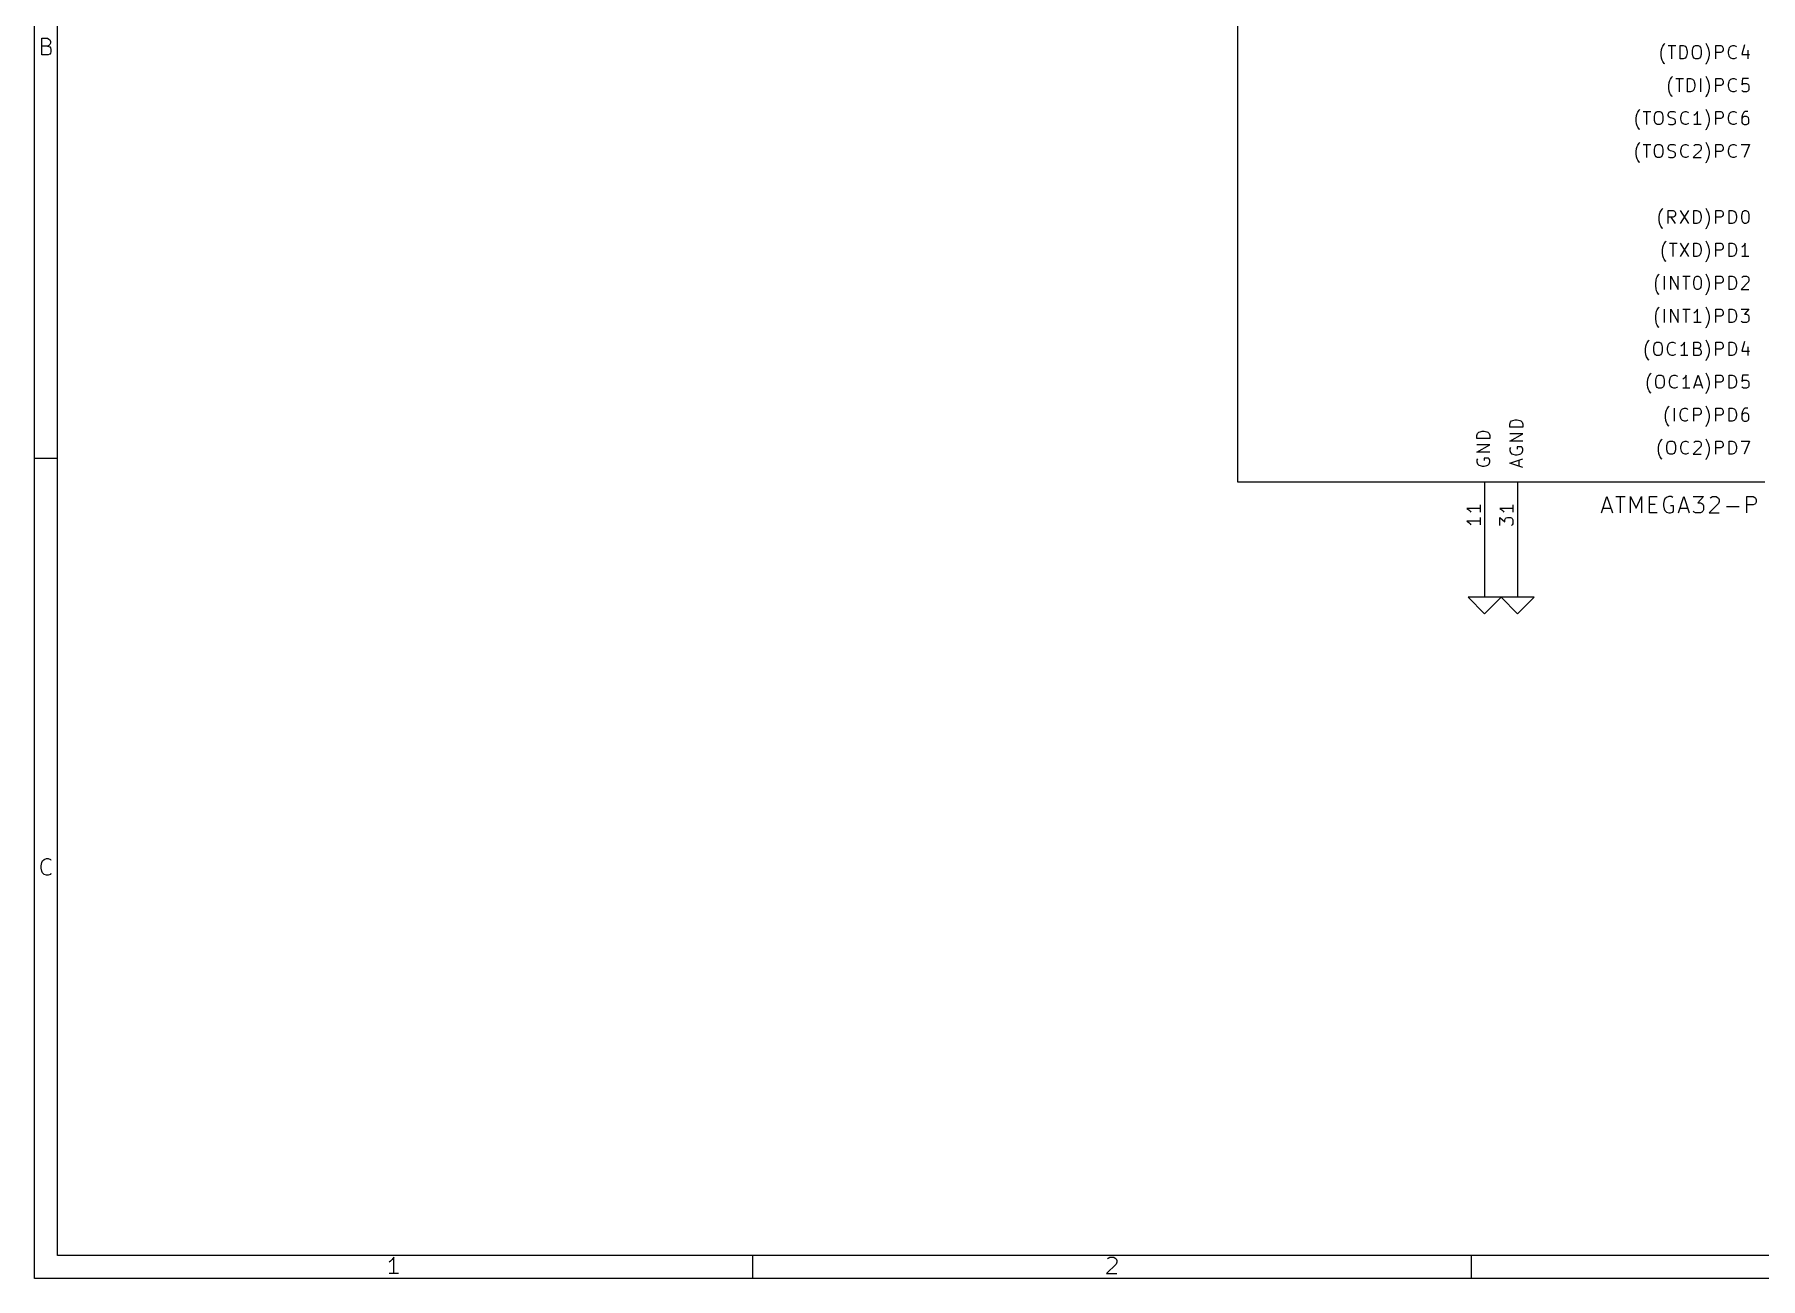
# Model space of a CAD drawing. Extents: x 4000 to 113000, y 4000 to 78670.
# Drawn here: x 4000 to 56370, y 4000 to 41745 of the extents above; entities that cross this region are included whole.
import ezdxf

# ---------------------------------------------------------------- set-up
doc = ezdxf.new("R2010")
doc.units = 0
for name, color, linetype in [('BLACK', 1, 'CONTINUOUS'), ('CYAN', 4, 'CONTINUOUS'), ('GREEN', 3, 'CONTINUOUS'), ('LIGHTYELLOW', 24, 'CONTINUOUS'), ('RED', 5, 'CONTINUOUS')]:
    doc.layers.add(name, color=color, linetype=linetype)

msp = doc.modelspace()

# ---------------------------------------------------------------- linework, layer by layer
at = {"layer": 'BLACK'}
for p, q in [((4000, 4000), (4000, 78670)), ((4700, 4700), (4700, 77970)), ((4220, 41130), (4220, 41630)), ((4220, 41630), (4390, 41630)), ((4390, 41390), (4220, 41390)), ((4390, 41630), (4430, 41600)), ((4430, 41410), (4390, 41390)), ((4390, 41390), (4460, 41370)), ((4430, 41600), (4460, 41580)), ((4460, 41440), (4430, 41410)), ((4460, 41580), (4480, 41530)), ((4480, 41480), (4460, 41440)), ((4480, 41530), (4480, 41480)), ((4410, 41130), (4220, 41130)), ((4460, 41150), (4410, 41130)), ((4460, 41370), (4480, 41340)), ((4480, 41180), (4460, 41150)), ((4480, 41340), (4500, 41290)), ((4500, 41220), (4480, 41180)), ((4500, 41290), (4500, 41220)), ((4000, 28890), (4700, 28890)), ((51550, 27230), (51710, 27730)), ((51600, 27370), (51830, 27370)), ((51710, 27730), (51880, 27230)), ((51980, 27730), (52260, 27730)), ((52120, 27230), (52120, 27730)), ((52430, 27230), (52430, 27730)), ((52430, 27730), (52600, 27370)), ((52600, 27370), (52760, 27730)), ((52760, 27730), (52760, 27230)), ((53000, 27230), (53000, 27730)), ((53000, 27730), (53240, 27730)), ((53000, 27490), (53170, 27490)), ((53450, 27610), (53430, 27510)), ((53430, 27510), (53430, 27440)), ((53430, 27440), (53450, 27350)), ((53470, 27660), (53450, 27610)), ((53450, 27350), (53470, 27300)), ((53520, 27700), (53470, 27660)), ((53470, 27300), (53520, 27250)), ((53590, 27730), (53520, 27700)), ((53520, 27250), (53590, 27230)), ((53660, 27730), (53590, 27730)), ((53730, 27440), (53640, 27440)), ((53640, 27230), (53710, 27250)), ((53710, 27700), (53660, 27730)), ((53710, 27250), (53730, 27280)), ((53730, 27280), (53730, 27440)), ((53880, 27230), (54040, 27730)), ((53930, 27370), (54160, 27370)), ((54040, 27730), (54210, 27230)), ((54330, 27730), (54640, 27730)), ((54360, 27250), (54330, 27280)), ((54400, 27230), (54360, 27250)), ((54640, 27730), (54470, 27540)), ((54470, 27540), (54550, 27540)), ((54550, 27540), (54590, 27510)), ((54590, 27250), (54550, 27230)), ((54590, 27510), (54620, 27490)), ((54620, 27280), (54590, 27250)), ((54620, 27490), (54640, 27440)), ((54640, 27320), (54620, 27280)), ((54640, 27440), (54640, 27320)), ((55100, 27510), (54810, 27230)), ((54840, 27680), (54860, 27700)), ((54860, 27700), (54910, 27730)), ((54910, 27730), (55030, 27730)), ((55030, 27730), (55070, 27700)), ((55070, 27700), (55100, 27680)), ((55100, 27680), (55120, 27630)), ((55120, 27580), (55100, 27510)), ((55120, 27630), (55120, 27580)), ((55340, 27420), (55720, 27420)), ((55960, 27230), (55960, 27730)), ((55960, 27730), (56150, 27730)), ((56150, 27470), (55960, 27470)), ((56150, 27730), (56200, 27700)), ((56200, 27490), (56150, 27470)), ((56200, 27700), (56220, 27680)), ((56220, 27510), (56200, 27490)), ((56220, 27680), (56240, 27630)), ((56240, 27560), (56220, 27510)), ((56240, 27630), (56240, 27560)), ((53240, 27230), (53000, 27230)), ((53590, 27230), (53640, 27230)), ((54550, 27230), (54400, 27230)), ((54810, 27230), (55120, 27230)), ((4200, 16520), (4220, 16620)), ((4200, 16450), (4200, 16520)), ((4220, 16360), (4200, 16450)), ((4220, 16620), (4240, 16670)), ((4240, 16310), (4220, 16360)), ((4240, 16670), (4290, 16710)), ((4290, 16260), (4240, 16310)), ((4290, 16710), (4360, 16740)), ((4360, 16240), (4290, 16260)), ((4360, 16740), (4410, 16740)), ((4410, 16240), (4360, 16240)), ((4410, 16740), (4480, 16710)), ((4480, 16260), (4410, 16240)), ((4480, 16710), (4500, 16690)), ((4500, 16290), (4480, 16260)), ((112300, 4700), (4700, 4700)), ((14800, 4530), (14760, 4500)), ((14850, 4580), (14800, 4530)), ((14900, 4650), (14850, 4580)), ((14900, 4150), (14900, 4650)), ((25800, 4000), (25800, 4700)), ((36820, 4430), (36530, 4150)), ((36560, 4600), (36580, 4620)), ((36580, 4620), (36630, 4650)), ((36630, 4650), (36750, 4650)), ((36750, 4650), (36790, 4620)), ((36790, 4620), (36820, 4600)), ((36820, 4600), (36840, 4550)), ((36840, 4500), (36820, 4430)), ((36840, 4550), (36840, 4500)), ((47600, 4000), (47600, 4700)), ((113000, 4000), (4000, 4000)), ((15040, 4150), (14760, 4150)), ((36530, 4150), (36840, 4150))]:
    msp.add_line(p, q, dxfattribs=at)
at = {"layer": 'CYAN'}
for p, q in [((53390, 41350), (53410, 41390)), ((53410, 41390), (53450, 41450)), ((53450, 41450), (53470, 41470)), ((53570, 41410), (53800, 41410)), ((53680, 41010), (53680, 41410)), ((53930, 41010), (53930, 41410)), ((53930, 41410), (54020, 41410)), ((54020, 41410), (54080, 41390)), ((54080, 41390), (54120, 41350)), ((54330, 41350), (54360, 41390)), ((54360, 41390), (54400, 41410)), ((54400, 41410), (54480, 41410)), ((54480, 41410), (54520, 41390)), ((54520, 41390), (54550, 41350)), ((54730, 41450), (54710, 41470)), ((54760, 41390), (54730, 41450)), ((54780, 41350), (54760, 41390)), ((55020, 41010), (55020, 41410)), ((55020, 41410), (55170, 41410)), ((55170, 41410), (55210, 41390)), ((55210, 41390), (55220, 41370)), ((55430, 41350), (55470, 41390)), ((55470, 41390), (55530, 41410)), ((55530, 41410), (55570, 41410)), ((55570, 41410), (55620, 41390)), ((55620, 41390), (55640, 41370)), ((55890, 41430), (55800, 41140)), ((53360, 41200), (53370, 41290)), ((53360, 41120), (53360, 41200)), ((53370, 41030), (53360, 41120)), ((53370, 41290), (53390, 41350)), ((53390, 40970), (53370, 41030)), ((53410, 40930), (53390, 40970)), ((53450, 40870), (53410, 40930)), ((53470, 40860), (53450, 40870)), ((54020, 41010), (53930, 41010)), ((54080, 41030), (54020, 41010)), ((54120, 41070), (54080, 41030)), ((54120, 41350), (54130, 41310)), ((54130, 41100), (54120, 41070)), ((54130, 41310), (54150, 41240)), ((54150, 41180), (54130, 41100)), ((54150, 41240), (54150, 41180)), ((54310, 41270), (54330, 41350)), ((54310, 41140), (54310, 41270)), ((54330, 41070), (54310, 41140)), ((54360, 41030), (54330, 41070)), ((54400, 41010), (54360, 41030)), ((54480, 41010), (54400, 41010)), ((54520, 41030), (54480, 41010)), ((54550, 41070), (54520, 41030)), ((54550, 41350), (54570, 41270)), ((54570, 41140), (54550, 41070)), ((54570, 41270), (54570, 41140)), ((54710, 40860), (54730, 40870)), ((54730, 40870), (54760, 40930)), ((54760, 40930), (54780, 40970)), ((54800, 41290), (54780, 41350)), ((54780, 40970), (54800, 41030)), ((54820, 41200), (54800, 41290)), ((54800, 41030), (54820, 41120)), ((54820, 41120), (54820, 41200)), ((55170, 41200), (55020, 41200)), ((55210, 41220), (55170, 41200)), ((55220, 41240), (55210, 41220)), ((55220, 41370), (55240, 41330)), ((55240, 41270), (55220, 41240)), ((55240, 41330), (55240, 41270)), ((55400, 41240), (55420, 41310)), ((55400, 41180), (55400, 41240)), ((55420, 41100), (55400, 41180)), ((55420, 41310), (55430, 41350)), ((55430, 41070), (55420, 41100)), ((55470, 41030), (55430, 41070)), ((55530, 41010), (55470, 41030)), ((55570, 41010), (55530, 41010)), ((55620, 41030), (55570, 41010)), ((55640, 41050), (55620, 41030)), ((55800, 41140), (56040, 41140)), ((55990, 41270), (55990, 41010)), ((53600, 40290), (53620, 40350)), ((53620, 40350), (53640, 40390)), ((53640, 40390), (53680, 40450)), ((53680, 40450), (53700, 40470)), ((53800, 40410), (54030, 40410)), ((53910, 40010), (53910, 40410)), ((54160, 40010), (54160, 40410)), ((54160, 40410), (54250, 40410)), ((54250, 40410), (54310, 40390)), ((54310, 40390), (54350, 40350)), ((54350, 40350), (54360, 40310)), ((54560, 40010), (54560, 40410)), ((54730, 40450), (54710, 40470)), ((54760, 40390), (54730, 40450)), ((54780, 40350), (54760, 40390)), ((54800, 40290), (54780, 40350)), ((55020, 40010), (55020, 40410)), ((55020, 40410), (55170, 40410)), ((55170, 40410), (55210, 40390)), ((55210, 40390), (55220, 40370)), ((55220, 40370), (55240, 40330)), ((55240, 40330), (55240, 40270)), ((55420, 40310), (55430, 40350)), ((55430, 40350), (55470, 40390)), ((55470, 40390), (55530, 40410)), ((55530, 40410), (55570, 40410)), ((55570, 40410), (55620, 40390)), ((55620, 40390), (55640, 40370)), ((55820, 40410), (55800, 40220)), ((56010, 40410), (55820, 40410)), ((53590, 40200), (53600, 40290)), ((53590, 40120), (53590, 40200)), ((53600, 40030), (53590, 40120)), ((53620, 39970), (53600, 40030)), ((53640, 39930), (53620, 39970)), ((53680, 39870), (53640, 39930)), ((53700, 39860), (53680, 39870)), ((54250, 40010), (54160, 40010)), ((54310, 40030), (54250, 40010)), ((54350, 40070), (54310, 40030)), ((54360, 40100), (54350, 40070)), ((54360, 40310), (54380, 40240)), ((54380, 40180), (54360, 40100)), ((54380, 40240), (54380, 40180)), ((54710, 39860), (54730, 39870)), ((54730, 39870), (54760, 39930)), ((54760, 39930), (54780, 39970)), ((54780, 39970), (54800, 40030)), ((54820, 40200), (54800, 40290)), ((54800, 40030), (54820, 40120)), ((54820, 40120), (54820, 40200)), ((55170, 40200), (55020, 40200)), ((55210, 40220), (55170, 40200)), ((55220, 40240), (55210, 40220)), ((55240, 40270), (55220, 40240)), ((55400, 40240), (55420, 40310)), ((55400, 40180), (55400, 40240)), ((55420, 40100), (55400, 40180)), ((55430, 40070), (55420, 40100)), ((55470, 40030), (55430, 40070)), ((55530, 40010), (55470, 40030)), ((55570, 40010), (55530, 40010)), ((55620, 40030), (55570, 40010)), ((55640, 40050), (55620, 40030)), ((55800, 40220), (55820, 40240)), ((55820, 40030), (55800, 40050)), ((55820, 40240), (55850, 40260)), ((55850, 40010), (55820, 40030)), ((55850, 40260), (55950, 40260)), ((55950, 40010), (55850, 40010)), ((55950, 40260), (55990, 40240)), ((55990, 40030), (55950, 40010)), ((55990, 40240), (56010, 40220)), ((56010, 40050), (55990, 40030)), ((56010, 40220), (56020, 40180)), ((56020, 40080), (56010, 40050)), ((56020, 40180), (56020, 40080)), ((52600, 39200), (52610, 39290)), ((52610, 39290), (52630, 39350)), ((52630, 39350), (52650, 39390)), ((52650, 39390), (52690, 39450)), ((52690, 39450), (52710, 39470)), ((52810, 39410), (53040, 39410)), ((52920, 39010), (52920, 39410)), ((53150, 39270), (53170, 39350)), ((53170, 39350), (53200, 39390)), ((53200, 39390), (53240, 39410)), ((53240, 39410), (53320, 39410)), ((53320, 39410), (53360, 39390)), ((53360, 39390), (53390, 39350)), ((53390, 39350), (53410, 39270)), ((53570, 39330), (53590, 39370)), ((53570, 39290), (53570, 39330)), ((53590, 39260), (53570, 39290)), ((53590, 39370), (53600, 39390)), ((53600, 39390), (53640, 39410)), ((53640, 39410), (53740, 39410)), ((53740, 39410), (53790, 39390)), ((53950, 39240), (53970, 39310)), ((53970, 39310), (53980, 39350)), ((53980, 39350), (54020, 39390)), ((54020, 39390), (54080, 39410)), ((54080, 39410), (54120, 39410)), ((54120, 39410), (54170, 39390)), ((54170, 39390), (54190, 39370)), ((54380, 39310), (54350, 39290)), ((54420, 39350), (54380, 39310)), ((54460, 39410), (54420, 39350)), ((54460, 39010), (54460, 39410)), ((54730, 39450), (54710, 39470)), ((54760, 39390), (54730, 39450)), ((54780, 39350), (54760, 39390)), ((54800, 39290), (54780, 39350)), ((54820, 39200), (54800, 39290)), ((55020, 39010), (55020, 39410)), ((55020, 39410), (55170, 39410)), ((55170, 39410), (55210, 39390)), ((55210, 39390), (55220, 39370)), ((55220, 39370), (55240, 39330)), ((55240, 39330), (55240, 39270)), ((55400, 39240), (55420, 39310)), ((55420, 39310), (55430, 39350)), ((55430, 39350), (55470, 39390)), ((55470, 39390), (55530, 39410)), ((55530, 39410), (55570, 39410)), ((55570, 39410), (55620, 39390)), ((55620, 39390), (55640, 39370)), ((55820, 39310), (55800, 39240)), ((55850, 39370), (55820, 39310)), ((55870, 39390), (55850, 39370)), ((55910, 39410), (55870, 39390)), ((55990, 39410), (55910, 39410)), ((52600, 39120), (52600, 39200)), ((52610, 39030), (52600, 39120)), ((52630, 38970), (52610, 39030)), ((52650, 38930), (52630, 38970)), ((52690, 38870), (52650, 38930)), ((52710, 38860), (52690, 38870)), ((53150, 39140), (53150, 39270)), ((53170, 39070), (53150, 39140)), ((53200, 39030), (53170, 39070)), ((53240, 39010), (53200, 39030)), ((53320, 39010), (53240, 39010)), ((53360, 39030), (53320, 39010)), ((53390, 39070), (53360, 39030)), ((53410, 39140), (53390, 39070)), ((53410, 39270), (53410, 39140)), ((53570, 39030), (53620, 39010)), ((53600, 39240), (53590, 39260)), ((53640, 39220), (53600, 39240)), ((53620, 39010), (53720, 39010)), ((53720, 39200), (53640, 39220)), ((53760, 39180), (53720, 39200)), ((53720, 39010), (53760, 39030)), ((53780, 39160), (53760, 39180)), ((53760, 39030), (53780, 39050)), ((53790, 39120), (53780, 39160)), ((53780, 39050), (53790, 39080)), ((53790, 39080), (53790, 39120)), ((53950, 39180), (53950, 39240)), ((53970, 39100), (53950, 39180)), ((53980, 39070), (53970, 39100)), ((54020, 39030), (53980, 39070)), ((54080, 39010), (54020, 39030)), ((54120, 39010), (54080, 39010)), ((54170, 39030), (54120, 39010)), ((54190, 39050), (54170, 39030)), ((54570, 39010), (54350, 39010)), ((54710, 38860), (54730, 38870)), ((54730, 38870), (54760, 38930)), ((54760, 38930), (54780, 38970)), ((54780, 38970), (54800, 39030)), ((54800, 39030), (54820, 39120)), ((54820, 39120), (54820, 39200)), ((55170, 39200), (55020, 39200)), ((55210, 39220), (55170, 39200)), ((55220, 39240), (55210, 39220)), ((55240, 39270), (55220, 39240)), ((55400, 39180), (55400, 39240)), ((55420, 39100), (55400, 39180)), ((55430, 39070), (55420, 39100)), ((55470, 39030), (55430, 39070)), ((55530, 39010), (55470, 39030)), ((55570, 39010), (55530, 39010)), ((55620, 39030), (55570, 39010)), ((55640, 39050), (55620, 39030)), ((55800, 39240), (55800, 39080)), ((55820, 39220), (55800, 39180)), ((55800, 39080), (55820, 39050)), ((55830, 39240), (55820, 39220)), ((55820, 39050), (55830, 39030)), ((55870, 39260), (55830, 39240)), ((55830, 39030), (55870, 39010)), ((55950, 39260), (55870, 39260)), ((55870, 39010), (55950, 39010)), ((55990, 39240), (55950, 39260)), ((55950, 39010), (55990, 39030)), ((56010, 39220), (55990, 39240)), ((55990, 39030), (56010, 39050)), ((56020, 39180), (56010, 39220)), ((56010, 39050), (56020, 39080)), ((56020, 39080), (56020, 39180)), ((52600, 38200), (52610, 38290)), ((52610, 38290), (52630, 38350)), ((52630, 38350), (52650, 38390)), ((52650, 38390), (52690, 38450)), ((52690, 38450), (52710, 38470)), ((52810, 38410), (53040, 38410)), ((52920, 38010), (52920, 38410)), ((53150, 38270), (53170, 38350)), ((53150, 38140), (53150, 38270)), ((53170, 38350), (53200, 38390)), ((53200, 38390), (53240, 38410)), ((53240, 38410), (53320, 38410)), ((53320, 38410), (53360, 38390)), ((53360, 38390), (53390, 38350)), ((53390, 38350), (53410, 38270)), ((53410, 38270), (53410, 38140)), ((53570, 38330), (53590, 38370)), ((53570, 38290), (53570, 38330)), ((53590, 38260), (53570, 38290)), ((53590, 38370), (53600, 38390)), ((53600, 38240), (53590, 38260)), ((53600, 38390), (53640, 38410)), ((53640, 38220), (53600, 38240)), ((53640, 38410), (53740, 38410)), ((53740, 38410), (53790, 38390)), ((53950, 38240), (53970, 38310)), ((53950, 38180), (53950, 38240)), ((53970, 38310), (53980, 38350)), ((53980, 38350), (54020, 38390)), ((54020, 38390), (54080, 38410)), ((54080, 38410), (54120, 38410)), ((54120, 38410), (54170, 38390)), ((54170, 38390), (54190, 38370)), ((54560, 38240), (54330, 38010)), ((54350, 38370), (54370, 38390)), ((54370, 38390), (54400, 38410)), ((54400, 38410), (54500, 38410)), ((54500, 38410), (54540, 38390)), ((54540, 38390), (54560, 38370)), ((54560, 38370), (54570, 38330)), ((54570, 38290), (54560, 38240)), ((54570, 38330), (54570, 38290)), ((54730, 38450), (54710, 38470)), ((54760, 38390), (54730, 38450)), ((54780, 38350), (54760, 38390)), ((54800, 38290), (54780, 38350)), ((54820, 38200), (54800, 38290)), ((55020, 38010), (55020, 38410)), ((55020, 38410), (55170, 38410)), ((55170, 38410), (55210, 38390)), ((55210, 38390), (55220, 38370)), ((55220, 38240), (55210, 38220)), ((55220, 38370), (55240, 38330)), ((55240, 38270), (55220, 38240)), ((55240, 38330), (55240, 38270)), ((55400, 38240), (55420, 38310)), ((55400, 38180), (55400, 38240)), ((55420, 38310), (55430, 38350)), ((55430, 38350), (55470, 38390)), ((55470, 38390), (55530, 38410)), ((55530, 38410), (55570, 38410)), ((55570, 38410), (55620, 38390)), ((55620, 38390), (55640, 38370)), ((55780, 38410), (56040, 38410)), ((56040, 38410), (55870, 38010)), ((52600, 38120), (52600, 38200)), ((52610, 38030), (52600, 38120)), ((52630, 37970), (52610, 38030)), ((52650, 37930), (52630, 37970)), ((52690, 37870), (52650, 37930)), ((52710, 37860), (52690, 37870)), ((53170, 38070), (53150, 38140)), ((53200, 38030), (53170, 38070)), ((53240, 38010), (53200, 38030)), ((53320, 38010), (53240, 38010)), ((53360, 38030), (53320, 38010)), ((53390, 38070), (53360, 38030)), ((53410, 38140), (53390, 38070)), ((53570, 38030), (53620, 38010)), ((53620, 38010), (53720, 38010)), ((53720, 38200), (53640, 38220)), ((53760, 38180), (53720, 38200)), ((53720, 38010), (53760, 38030)), ((53780, 38160), (53760, 38180)), ((53760, 38030), (53780, 38050)), ((53790, 38120), (53780, 38160)), ((53780, 38050), (53790, 38080)), ((53790, 38080), (53790, 38120)), ((53970, 38100), (53950, 38180)), ((53980, 38070), (53970, 38100)), ((54020, 38030), (53980, 38070)), ((54080, 38010), (54020, 38030)), ((54120, 38010), (54080, 38010)), ((54170, 38030), (54120, 38010)), ((54190, 38050), (54170, 38030)), ((54330, 38010), (54570, 38010)), ((54710, 37860), (54730, 37870)), ((54730, 37870), (54760, 37930)), ((54760, 37930), (54780, 37970)), ((54780, 37970), (54800, 38030)), ((54800, 38030), (54820, 38120)), ((54820, 38120), (54820, 38200)), ((55170, 38200), (55020, 38200)), ((55210, 38220), (55170, 38200)), ((55420, 38100), (55400, 38180)), ((55430, 38070), (55420, 38100)), ((55470, 38030), (55430, 38070)), ((55530, 38010), (55470, 38030)), ((55570, 38010), (55530, 38010)), ((55620, 38030), (55570, 38010)), ((55640, 38050), (55620, 38030)), ((53300, 36200), (53310, 36290)), ((53300, 36120), (53300, 36200)), ((53310, 36290), (53330, 36350)), ((53330, 36350), (53350, 36390)), ((53350, 36390), (53390, 36450)), ((53390, 36450), (53410, 36470)), ((53570, 36010), (53570, 36410)), ((53570, 36410), (53720, 36410)), ((53720, 36200), (53570, 36200)), ((53790, 36010), (53660, 36200)), ((53720, 36410), (53760, 36390)), ((53760, 36220), (53720, 36200)), ((53760, 36390), (53770, 36370)), ((53770, 36240), (53760, 36220)), ((53770, 36370), (53790, 36330)), ((53790, 36270), (53770, 36240)), ((53790, 36330), (53790, 36270)), ((53930, 36410), (54190, 36010)), ((54190, 36410), (53930, 36010)), ((54350, 36010), (54350, 36410)), ((54350, 36410), (54440, 36410)), ((54440, 36410), (54500, 36390)), ((54500, 36390), (54540, 36350)), ((54540, 36350), (54550, 36310)), ((54550, 36310), (54570, 36240)), ((54570, 36180), (54550, 36100)), ((54570, 36240), (54570, 36180)), ((54730, 36450), (54710, 36470)), ((54760, 36390), (54730, 36450)), ((54780, 36350), (54760, 36390)), ((54800, 36290), (54780, 36350)), ((54820, 36200), (54800, 36290)), ((54820, 36120), (54820, 36200)), ((55020, 36010), (55020, 36410)), ((55020, 36410), (55170, 36410)), ((55170, 36200), (55020, 36200)), ((55170, 36410), (55210, 36390)), ((55210, 36220), (55170, 36200)), ((55210, 36390), (55220, 36370)), ((55220, 36240), (55210, 36220)), ((55220, 36370), (55240, 36330)), ((55240, 36270), (55220, 36240)), ((55240, 36330), (55240, 36270)), ((55420, 36010), (55420, 36410)), ((55420, 36410), (55510, 36410)), ((55510, 36410), (55570, 36390)), ((55570, 36390), (55610, 36350)), ((55610, 36350), (55620, 36310)), ((55620, 36310), (55640, 36240)), ((55640, 36180), (55620, 36100)), ((55640, 36240), (55640, 36180)), ((55800, 36260), (55820, 36330)), ((55800, 36160), (55800, 36260)), ((55820, 36080), (55800, 36160)), ((55820, 36330), (55830, 36370)), ((55830, 36370), (55850, 36390)), ((55850, 36390), (55890, 36410)), ((55890, 36410), (55930, 36410)), ((55930, 36410), (55970, 36390)), ((55970, 36390), (55990, 36370)), ((55990, 36370), (56010, 36330)), ((56010, 36330), (56020, 36260)), ((56020, 36160), (56010, 36080)), ((56020, 36260), (56020, 36160)), ((53310, 36030), (53300, 36120)), ((53330, 35970), (53310, 36030)), ((53350, 35930), (53330, 35970)), ((53390, 35870), (53350, 35930)), ((53410, 35860), (53390, 35870)), ((54440, 36010), (54350, 36010)), ((54500, 36030), (54440, 36010)), ((54540, 36070), (54500, 36030)), ((54550, 36100), (54540, 36070)), ((54710, 35860), (54730, 35870)), ((54730, 35870), (54760, 35930)), ((54760, 35930), (54780, 35970)), ((54780, 35970), (54800, 36030)), ((54800, 36030), (54820, 36120)), ((55510, 36010), (55420, 36010)), ((55570, 36030), (55510, 36010)), ((55610, 36070), (55570, 36030)), ((55620, 36100), (55610, 36070)), ((55830, 36050), (55820, 36080)), ((55850, 36030), (55830, 36050)), ((55890, 36010), (55850, 36030)), ((55930, 36010), (55890, 36010)), ((55970, 36030), (55930, 36010)), ((55990, 36050), (55970, 36030)), ((56010, 36080), (55990, 36050)), ((53400, 35200), (53410, 35290)), ((53400, 35120), (53400, 35200)), ((53410, 35030), (53400, 35120)), ((53410, 35290), (53430, 35350)), ((53430, 35350), (53450, 35390)), ((53450, 35390), (53490, 35450)), ((53490, 35450), (53510, 35470)), ((53610, 35410), (53840, 35410)), ((53720, 35010), (53720, 35410)), ((53930, 35410), (54190, 35010)), ((54190, 35410), (53930, 35010)), ((54350, 35010), (54350, 35410)), ((54350, 35410), (54440, 35410)), ((54440, 35410), (54500, 35390)), ((54500, 35390), (54540, 35350)), ((54540, 35350), (54550, 35310)), ((54550, 35100), (54540, 35070)), ((54550, 35310), (54570, 35240)), ((54570, 35180), (54550, 35100)), ((54570, 35240), (54570, 35180)), ((54730, 35450), (54710, 35470)), ((54760, 35390), (54730, 35450)), ((54780, 35350), (54760, 35390)), ((54800, 35290), (54780, 35350)), ((54820, 35200), (54800, 35290)), ((54800, 35030), (54820, 35120)), ((54820, 35120), (54820, 35200)), ((55020, 35010), (55020, 35410)), ((55020, 35410), (55170, 35410)), ((55170, 35200), (55020, 35200)), ((55170, 35410), (55210, 35390)), ((55210, 35220), (55170, 35200)), ((55210, 35390), (55220, 35370)), ((55220, 35240), (55210, 35220)), ((55220, 35370), (55240, 35330)), ((55240, 35270), (55220, 35240)), ((55240, 35330), (55240, 35270)), ((55420, 35010), (55420, 35410)), ((55420, 35410), (55510, 35410)), ((55510, 35410), (55570, 35390)), ((55570, 35390), (55610, 35350)), ((55610, 35350), (55620, 35310)), ((55620, 35100), (55610, 35070)), ((55620, 35310), (55640, 35240)), ((55640, 35180), (55620, 35100)), ((55640, 35240), (55640, 35180)), ((55830, 35310), (55800, 35290)), ((55870, 35350), (55830, 35310)), ((55910, 35410), (55870, 35350)), ((55910, 35010), (55910, 35410)), ((53430, 34970), (53410, 35030)), ((53450, 34930), (53430, 34970)), ((53490, 34870), (53450, 34930)), ((53510, 34860), (53490, 34870)), ((54440, 35010), (54350, 35010)), ((54500, 35030), (54440, 35010)), ((54540, 35070), (54500, 35030)), ((54710, 34860), (54730, 34870)), ((54730, 34870), (54760, 34930)), ((54760, 34930), (54780, 34970)), ((54780, 34970), (54800, 35030)), ((55510, 35010), (55420, 35010)), ((55570, 35030), (55510, 35010)), ((55610, 35070), (55570, 35030)), ((56020, 35010), (55800, 35010)), ((53190, 34200), (53200, 34290)), ((53190, 34120), (53190, 34200)), ((53200, 34030), (53190, 34120)), ((53200, 34290), (53220, 34350)), ((53220, 34350), (53240, 34390)), ((53240, 34390), (53280, 34450)), ((53280, 34450), (53300, 34470)), ((53460, 34010), (53460, 34410)), ((53650, 34010), (53650, 34410)), ((53650, 34410), (53870, 34010)), ((53870, 34010), (53870, 34410)), ((54010, 34410), (54240, 34410)), ((54120, 34010), (54120, 34410)), ((54350, 34260), (54370, 34330)), ((54350, 34160), (54350, 34260)), ((54370, 34080), (54350, 34160)), ((54370, 34330), (54380, 34370)), ((54380, 34050), (54370, 34080)), ((54380, 34370), (54400, 34390)), ((54400, 34030), (54380, 34050)), ((54400, 34390), (54440, 34410)), ((54440, 34410), (54480, 34410)), ((54480, 34410), (54520, 34390)), ((54520, 34390), (54540, 34370)), ((54540, 34050), (54520, 34030)), ((54540, 34370), (54560, 34330)), ((54560, 34080), (54540, 34050)), ((54560, 34330), (54570, 34260)), ((54570, 34160), (54560, 34080)), ((54570, 34260), (54570, 34160)), ((54730, 34450), (54710, 34470)), ((54760, 34390), (54730, 34450)), ((54780, 34350), (54760, 34390)), ((54800, 34290), (54780, 34350)), ((54820, 34200), (54800, 34290)), ((54800, 34030), (54820, 34120)), ((54820, 34120), (54820, 34200)), ((55020, 34010), (55020, 34410)), ((55020, 34410), (55170, 34410)), ((55170, 34200), (55020, 34200)), ((55170, 34410), (55210, 34390)), ((55210, 34220), (55170, 34200)), ((55210, 34390), (55220, 34370)), ((55220, 34240), (55210, 34220)), ((55220, 34370), (55240, 34330)), ((55240, 34270), (55220, 34240)), ((55240, 34330), (55240, 34270)), ((55420, 34010), (55420, 34410)), ((55420, 34410), (55510, 34410)), ((55510, 34410), (55570, 34390)), ((55570, 34390), (55610, 34350)), ((55610, 34070), (55570, 34030)), ((55610, 34350), (55620, 34310)), ((55620, 34100), (55610, 34070)), ((55620, 34310), (55640, 34240)), ((55640, 34180), (55620, 34100)), ((55640, 34240), (55640, 34180)), ((56010, 34240), (55780, 34010)), ((55800, 34370), (55820, 34390)), ((55820, 34390), (55850, 34410)), ((55850, 34410), (55950, 34410)), ((55950, 34410), (55990, 34390)), ((55990, 34390), (56010, 34370)), ((56010, 34370), (56020, 34330)), ((56020, 34290), (56010, 34240)), ((56020, 34330), (56020, 34290)), ((53220, 33970), (53200, 34030)), ((53240, 33930), (53220, 33970)), ((53280, 33870), (53240, 33930)), ((53300, 33860), (53280, 33870)), ((54440, 34010), (54400, 34030)), ((54480, 34010), (54440, 34010)), ((54520, 34030), (54480, 34010)), ((54710, 33860), (54730, 33870)), ((54730, 33870), (54760, 33930)), ((54760, 33930), (54780, 33970)), ((54780, 33970), (54800, 34030)), ((55510, 34010), (55420, 34010)), ((55570, 34030), (55510, 34010)), ((55780, 34010), (56020, 34010)), ((53190, 33200), (53200, 33290)), ((53190, 33120), (53190, 33200)), ((53200, 33030), (53190, 33120)), ((53200, 33290), (53220, 33350)), ((53220, 32970), (53200, 33030)), ((53220, 33350), (53240, 33390)), ((53240, 33390), (53280, 33450)), ((53280, 33450), (53300, 33470)), ((53460, 33010), (53460, 33410)), ((53650, 33010), (53650, 33410)), ((53650, 33410), (53870, 33010)), ((53870, 33010), (53870, 33410)), ((54010, 33410), (54240, 33410)), ((54120, 33010), (54120, 33410)), ((54380, 33310), (54350, 33290)), ((54570, 33010), (54350, 33010)), ((54420, 33350), (54380, 33310)), ((54460, 33410), (54420, 33350)), ((54460, 33010), (54460, 33410)), ((54730, 33450), (54710, 33470)), ((54760, 33390), (54730, 33450)), ((54780, 33350), (54760, 33390)), ((54800, 33290), (54780, 33350)), ((54780, 32970), (54800, 33030)), ((54820, 33200), (54800, 33290)), ((54800, 33030), (54820, 33120)), ((54820, 33120), (54820, 33200)), ((55020, 33010), (55020, 33410)), ((55020, 33410), (55170, 33410)), ((55170, 33200), (55020, 33200)), ((55170, 33410), (55210, 33390)), ((55210, 33220), (55170, 33200)), ((55210, 33390), (55220, 33370)), ((55220, 33240), (55210, 33220)), ((55220, 33370), (55240, 33330)), ((55240, 33270), (55220, 33240)), ((55240, 33330), (55240, 33270)), ((55420, 33010), (55420, 33410)), ((55420, 33410), (55510, 33410)), ((55510, 33010), (55420, 33010)), ((55510, 33410), (55570, 33390)), ((55570, 33030), (55510, 33010)), ((55570, 33390), (55610, 33350)), ((55610, 33070), (55570, 33030)), ((55610, 33350), (55620, 33310)), ((55620, 33100), (55610, 33070)), ((55620, 33310), (55640, 33240)), ((55640, 33180), (55620, 33100)), ((55640, 33240), (55640, 33180)), ((55780, 33410), (56020, 33410)), ((55800, 33030), (55780, 33050)), ((55830, 33010), (55800, 33030)), ((55950, 33010), (55830, 33010)), ((56020, 33410), (55890, 33260)), ((55890, 33260), (55950, 33260)), ((55950, 33260), (55990, 33240)), ((55990, 33030), (55950, 33010)), ((55990, 33240), (56010, 33220)), ((56010, 33050), (55990, 33030)), ((56010, 33220), (56020, 33180)), ((56020, 33080), (56010, 33050)), ((56020, 33180), (56020, 33080)), ((52970, 32450), (52990, 32470)), ((53240, 32930), (53220, 32970)), ((53280, 32870), (53240, 32930)), ((53300, 32860), (53280, 32870)), ((54710, 32860), (54730, 32870)), ((54730, 32450), (54710, 32470)), ((54730, 32870), (54760, 32930)), ((54760, 32930), (54780, 32970)), ((52880, 32200), (52890, 32290)), ((52880, 32120), (52880, 32200)), ((52890, 32030), (52880, 32120)), ((52890, 32290), (52910, 32350)), ((52910, 31970), (52890, 32030)), ((52910, 32350), (52930, 32390)), ((52930, 31930), (52910, 31970)), ((52930, 32390), (52970, 32450)), ((53130, 32270), (53150, 32350)), ((53130, 32140), (53130, 32270)), ((53150, 32070), (53130, 32140)), ((53150, 32350), (53180, 32390)), ((53180, 32030), (53150, 32070)), ((53180, 32390), (53220, 32410)), ((53220, 32010), (53180, 32030)), ((53220, 32410), (53300, 32410)), ((53300, 32010), (53220, 32010)), ((53300, 32410), (53340, 32390)), ((53340, 32030), (53300, 32010)), ((53340, 32390), (53370, 32350)), ((53370, 32070), (53340, 32030)), ((53370, 32350), (53390, 32270)), ((53390, 32140), (53370, 32070)), ((53390, 32270), (53390, 32140)), ((53550, 32240), (53570, 32310)), ((53550, 32180), (53550, 32240)), ((53570, 32100), (53550, 32180)), ((53570, 32310), (53580, 32350)), ((53580, 32070), (53570, 32100)), ((53580, 32350), (53620, 32390)), ((53620, 32030), (53580, 32070)), ((53620, 32390), (53680, 32410)), ((53680, 32010), (53620, 32030)), ((53680, 32410), (53720, 32410)), ((53720, 32010), (53680, 32010)), ((53720, 32410), (53770, 32390)), ((53770, 32030), (53720, 32010)), ((53770, 32390), (53790, 32370)), ((53790, 32050), (53770, 32030)), ((53980, 32310), (53950, 32290)), ((54170, 32010), (53950, 32010)), ((54020, 32350), (53980, 32310)), ((54060, 32410), (54020, 32350)), ((54060, 32010), (54060, 32410)), ((54350, 32010), (54350, 32410)), ((54350, 32410), (54480, 32410)), ((54480, 32220), (54350, 32220)), ((54500, 32010), (54350, 32010)), ((54480, 32410), (54520, 32390)), ((54520, 32240), (54480, 32220)), ((54480, 32220), (54540, 32200)), ((54540, 32030), (54500, 32010)), ((54520, 32390), (54540, 32370)), ((54540, 32260), (54520, 32240)), ((54540, 32370), (54550, 32330)), ((54550, 32290), (54540, 32260)), ((54540, 32200), (54550, 32180)), ((54550, 32050), (54540, 32030)), ((54550, 32330), (54550, 32290)), ((54550, 32180), (54570, 32140)), ((54570, 32080), (54550, 32050)), ((54570, 32140), (54570, 32080)), ((54760, 32390), (54730, 32450)), ((54780, 32350), (54760, 32390)), ((54760, 31930), (54780, 31970)), ((54800, 32290), (54780, 32350)), ((54780, 31970), (54800, 32030)), ((54820, 32200), (54800, 32290)), ((54800, 32030), (54820, 32120)), ((54820, 32120), (54820, 32200)), ((55020, 32010), (55020, 32410)), ((55020, 32410), (55170, 32410)), ((55170, 32200), (55020, 32200)), ((55170, 32410), (55210, 32390)), ((55210, 32220), (55170, 32200)), ((55210, 32390), (55220, 32370)), ((55220, 32240), (55210, 32220)), ((55220, 32370), (55240, 32330)), ((55240, 32270), (55220, 32240)), ((55240, 32330), (55240, 32270)), ((55420, 32010), (55420, 32410)), ((55420, 32410), (55510, 32410)), ((55510, 32010), (55420, 32010)), ((55510, 32410), (55570, 32390)), ((55570, 32030), (55510, 32010)), ((55570, 32390), (55610, 32350)), ((55610, 32070), (55570, 32030)), ((55610, 32350), (55620, 32310)), ((55620, 32100), (55610, 32070)), ((55620, 32310), (55640, 32240)), ((55640, 32180), (55620, 32100)), ((55640, 32240), (55640, 32180)), ((55890, 32430), (55800, 32140)), ((55800, 32140), (56040, 32140)), ((55990, 32270), (55990, 32010)), ((52970, 31870), (52930, 31930)), ((52990, 31860), (52970, 31870)), ((52990, 31390), (53030, 31450)), ((53030, 31450), (53050, 31470)), ((54710, 31860), (54730, 31870)), ((54730, 31450), (54710, 31470)), ((54730, 31870), (54760, 31930)), ((54760, 31390), (54730, 31450)), ((52940, 31200), (52950, 31290)), ((52940, 31120), (52940, 31200)), ((52950, 31030), (52940, 31120)), ((52950, 31290), (52970, 31350)), ((52970, 30970), (52950, 31030)), ((52970, 31350), (52990, 31390)), ((52990, 30930), (52970, 30970)), ((53030, 30870), (52990, 30930)), ((53190, 31270), (53210, 31350)), ((53190, 31140), (53190, 31270)), ((53210, 31070), (53190, 31140)), ((53210, 31350), (53240, 31390)), ((53240, 31030), (53210, 31070)), ((53240, 31390), (53280, 31410)), ((53280, 31010), (53240, 31030)), ((53280, 31410), (53360, 31410)), ((53360, 31010), (53280, 31010)), ((53360, 31410), (53400, 31390)), ((53400, 31030), (53360, 31010)), ((53400, 31390), (53430, 31350)), ((53430, 31070), (53400, 31030)), ((53430, 31350), (53450, 31270)), ((53450, 31140), (53430, 31070)), ((53450, 31270), (53450, 31140)), ((53610, 31240), (53630, 31310)), ((53610, 31180), (53610, 31240)), ((53630, 31100), (53610, 31180)), ((53630, 31310), (53640, 31350)), ((53640, 31070), (53630, 31100)), ((53640, 31350), (53680, 31390)), ((53680, 31030), (53640, 31070)), ((53680, 31390), (53740, 31410)), ((53740, 31010), (53680, 31030)), ((53740, 31410), (53780, 31410)), ((53780, 31010), (53740, 31010)), ((53780, 31410), (53830, 31390)), ((53830, 31030), (53780, 31010)), ((53830, 31390), (53850, 31370)), ((53850, 31050), (53830, 31030)), ((54040, 31310), (54010, 31290)), ((54230, 31010), (54010, 31010)), ((54080, 31350), (54040, 31310)), ((54120, 31410), (54080, 31350)), ((54120, 31010), (54120, 31410)), ((54350, 31010), (54480, 31410)), ((54390, 31120), (54580, 31120)), ((54480, 31410), (54610, 31010)), ((54730, 30870), (54760, 30930)), ((54780, 31350), (54760, 31390)), ((54760, 30930), (54780, 30970)), ((54800, 31290), (54780, 31350)), ((54780, 30970), (54800, 31030)), ((54820, 31200), (54800, 31290)), ((54800, 31030), (54820, 31120)), ((54820, 31120), (54820, 31200)), ((55020, 31010), (55020, 31410)), ((55020, 31410), (55170, 31410)), ((55170, 31200), (55020, 31200)), ((55170, 31410), (55210, 31390)), ((55210, 31220), (55170, 31200)), ((55210, 31390), (55220, 31370)), ((55220, 31240), (55210, 31220)), ((55220, 31370), (55240, 31330)), ((55240, 31270), (55220, 31240)), ((55240, 31330), (55240, 31270)), ((55420, 31010), (55420, 31410)), ((55420, 31410), (55510, 31410)), ((55510, 31010), (55420, 31010)), ((55510, 31410), (55570, 31390)), ((55570, 31030), (55510, 31010)), ((55570, 31390), (55610, 31350)), ((55610, 31070), (55570, 31030)), ((55610, 31350), (55620, 31310)), ((55620, 31100), (55610, 31070)), ((55620, 31310), (55640, 31240)), ((55640, 31180), (55620, 31100)), ((55640, 31240), (55640, 31180)), ((55820, 31410), (55800, 31220)), ((55800, 31220), (55820, 31240)), ((55820, 31030), (55800, 31050)), ((56010, 31410), (55820, 31410)), ((55820, 31240), (55850, 31260)), ((55850, 31010), (55820, 31030)), ((55850, 31260), (55950, 31260)), ((55950, 31010), (55850, 31010)), ((55950, 31260), (55990, 31240)), ((55990, 31030), (55950, 31010)), ((55990, 31240), (56010, 31220)), ((56010, 31050), (55990, 31030)), ((56010, 31220), (56020, 31180)), ((56020, 31080), (56010, 31050)), ((56020, 31180), (56020, 31080)), ((53050, 30860), (53030, 30870)), ((53520, 30350), (53540, 30390)), ((53540, 30390), (53580, 30450)), ((53580, 30450), (53600, 30470)), ((53760, 30010), (53760, 30410)), ((53960, 30350), (54000, 30390)), ((54000, 30390), (54060, 30410)), ((54060, 30410), (54100, 30410)), ((54100, 30410), (54150, 30390)), ((54150, 30390), (54170, 30370)), ((54350, 30010), (54350, 30410)), ((54350, 30410), (54500, 30410)), ((54500, 30410), (54540, 30390)), ((54540, 30390), (54550, 30370)), ((54710, 30860), (54730, 30870)), ((54730, 30450), (54710, 30470)), ((54760, 30390), (54730, 30450)), ((54780, 30350), (54760, 30390)), ((55020, 30010), (55020, 30410)), ((55020, 30410), (55170, 30410)), ((55170, 30410), (55210, 30390)), ((55210, 30390), (55220, 30370)), ((55420, 30010), (55420, 30410)), ((55420, 30410), (55510, 30410)), ((55510, 30410), (55570, 30390)), ((55570, 30390), (55610, 30350)), ((55870, 30390), (55850, 30370)), ((55910, 30410), (55870, 30390)), ((55990, 30410), (55910, 30410)), ((48760, 29920), (48780, 29980)), ((48760, 29830), (48760, 29920)), ((48780, 29980), (48820, 30020)), ((48820, 30020), (48860, 30030)), ((48860, 30030), (48930, 30050)), ((48930, 30050), (48990, 30050)), ((48990, 30050), (49070, 30030)), ((49070, 30030), (49100, 30020)), ((49100, 30020), (49140, 29980)), ((49140, 29980), (49160, 29920)), ((49160, 29920), (49160, 29830)), ((53490, 30200), (53500, 30290)), ((53490, 30120), (53490, 30200)), ((53500, 30030), (53490, 30120)), ((53500, 30290), (53520, 30350)), ((53520, 29970), (53500, 30030)), ((53540, 29930), (53520, 29970)), ((53580, 29870), (53540, 29930)), ((53600, 29860), (53580, 29870)), ((53930, 30240), (53950, 30310)), ((53930, 30180), (53930, 30240)), ((53950, 30100), (53930, 30180)), ((53950, 30310), (53960, 30350)), ((53960, 30070), (53950, 30100)), ((54000, 30030), (53960, 30070)), ((54060, 30010), (54000, 30030)), ((54100, 30010), (54060, 30010)), ((54150, 30030), (54100, 30010)), ((54170, 30050), (54150, 30030)), ((54500, 30200), (54350, 30200)), ((54540, 30220), (54500, 30200)), ((54550, 30240), (54540, 30220)), ((54550, 30370), (54570, 30330)), ((54570, 30270), (54550, 30240)), ((54570, 30330), (54570, 30270)), ((54710, 29860), (54730, 29870)), ((54730, 29870), (54760, 29930)), ((54760, 29930), (54780, 29970)), ((54800, 30290), (54780, 30350)), ((54780, 29970), (54800, 30030)), ((54820, 30200), (54800, 30290)), ((54800, 30030), (54820, 30120)), ((54820, 30120), (54820, 30200)), ((55170, 30200), (55020, 30200)), ((55210, 30220), (55170, 30200)), ((55220, 30240), (55210, 30220)), ((55220, 30370), (55240, 30330)), ((55240, 30270), (55220, 30240)), ((55240, 30330), (55240, 30270)), ((55510, 30010), (55420, 30010)), ((55570, 30030), (55510, 30010)), ((55610, 30070), (55570, 30030)), ((55610, 30350), (55620, 30310)), ((55620, 30100), (55610, 30070)), ((55620, 30310), (55640, 30240)), ((55640, 30180), (55620, 30100)), ((55640, 30240), (55640, 30180)), ((55820, 30310), (55800, 30240)), ((55800, 30240), (55800, 30080)), ((55820, 30220), (55800, 30180)), ((55800, 30080), (55820, 30050)), ((55850, 30370), (55820, 30310)), ((55830, 30240), (55820, 30220)), ((55820, 30050), (55830, 30030)), ((55870, 30260), (55830, 30240)), ((55830, 30030), (55870, 30010)), ((55950, 30260), (55870, 30260)), ((55870, 30010), (55950, 30010)), ((55990, 30240), (55950, 30260)), ((55950, 30010), (55990, 30030)), ((56010, 30220), (55990, 30240)), ((55990, 30030), (56010, 30050)), ((56020, 30180), (56010, 30220)), ((56010, 30050), (56020, 30080)), ((56020, 30080), (56020, 30180)), ((47760, 29580), (47780, 29640)), ((47760, 29490), (47760, 29580)), ((48160, 29490), (47760, 29490)), ((47780, 29640), (47820, 29680)), ((47820, 29680), (47860, 29690)), ((47860, 29690), (47930, 29710)), ((47930, 29710), (47990, 29710)), ((47990, 29710), (48070, 29690)), ((48070, 29690), (48100, 29680)), ((48100, 29680), (48140, 29640)), ((48140, 29640), (48160, 29580)), ((48160, 29580), (48160, 29490)), ((49160, 29830), (48760, 29830)), ((48760, 29410), (49160, 29630)), ((49160, 29630), (48760, 29630)), ((49160, 29410), (48760, 29410)), ((53290, 29290), (53310, 29350)), ((53310, 29350), (53330, 29390)), ((53330, 29390), (53370, 29450)), ((53370, 29450), (53390, 29470)), ((53530, 29270), (53550, 29350)), ((53550, 29350), (53580, 29390)), ((53580, 29390), (53620, 29410)), ((53620, 29410), (53700, 29410)), ((53700, 29410), (53740, 29390)), ((53740, 29390), (53770, 29350)), ((53770, 29350), (53790, 29270)), ((53970, 29310), (53980, 29350)), ((53980, 29350), (54020, 29390)), ((54020, 29390), (54080, 29410)), ((54080, 29410), (54120, 29410)), ((54120, 29410), (54170, 29390)), ((54170, 29390), (54190, 29370)), ((54350, 29370), (54370, 29390)), ((54370, 29390), (54400, 29410)), ((54400, 29410), (54500, 29410)), ((54500, 29410), (54540, 29390)), ((54540, 29390), (54560, 29370)), ((54560, 29370), (54570, 29330)), ((54570, 29330), (54570, 29290)), ((54730, 29450), (54710, 29470)), ((54760, 29390), (54730, 29450)), ((54780, 29350), (54760, 29390)), ((54800, 29290), (54780, 29350)), ((55020, 29010), (55020, 29410)), ((55020, 29410), (55170, 29410)), ((55170, 29410), (55210, 29390)), ((55210, 29390), (55220, 29370)), ((55220, 29370), (55240, 29330)), ((55240, 29330), (55240, 29270)), ((55420, 29010), (55420, 29410)), ((55420, 29410), (55510, 29410)), ((55510, 29410), (55570, 29390)), ((55570, 29390), (55610, 29350)), ((55610, 29350), (55620, 29310)), ((55780, 29410), (56040, 29410)), ((56040, 29410), (55870, 29010)), ((47760, 29070), (48160, 29290)), ((48160, 29290), (47760, 29290)), ((48160, 29070), (47760, 29070)), ((47780, 28870), (47760, 28840)), ((47760, 28840), (47760, 28780)), ((48120, 28890), (47990, 28890)), ((47990, 28890), (47990, 28820)), ((48140, 28870), (48120, 28890)), ((48160, 28820), (48140, 28870)), ((48160, 28780), (48160, 28820)), ((48780, 29210), (48760, 29180)), ((48760, 29180), (48760, 29120)), ((48760, 29120), (48780, 29060)), ((48760, 28740), (49160, 28870)), ((48780, 29060), (48820, 29020)), ((48820, 29020), (48860, 29010)), ((48860, 29010), (48930, 28990)), ((48930, 28990), (48990, 28990)), ((49120, 29230), (48990, 29230)), ((48990, 29230), (48990, 29160)), ((48990, 28990), (49070, 29010)), ((49050, 28650), (49050, 28840)), ((49070, 29010), (49100, 29020)), ((49100, 29020), (49140, 29060)), ((49140, 29210), (49120, 29230)), ((49160, 29160), (49140, 29210)), ((49140, 29060), (49160, 29120)), ((49160, 29120), (49160, 29160)), ((53280, 29200), (53290, 29290)), ((53280, 29120), (53280, 29200)), ((53290, 29030), (53280, 29120)), ((53310, 28970), (53290, 29030)), ((53330, 28930), (53310, 28970)), ((53370, 28870), (53330, 28930)), ((53390, 28860), (53370, 28870)), ((53530, 29140), (53530, 29270)), ((53550, 29070), (53530, 29140)), ((53580, 29030), (53550, 29070)), ((53620, 29010), (53580, 29030)), ((53700, 29010), (53620, 29010)), ((53740, 29030), (53700, 29010)), ((53770, 29070), (53740, 29030)), ((53790, 29140), (53770, 29070)), ((53790, 29270), (53790, 29140)), ((53950, 29240), (53970, 29310)), ((53950, 29180), (53950, 29240)), ((53970, 29100), (53950, 29180)), ((53980, 29070), (53970, 29100)), ((54020, 29030), (53980, 29070)), ((54080, 29010), (54020, 29030)), ((54120, 29010), (54080, 29010)), ((54170, 29030), (54120, 29010)), ((54190, 29050), (54170, 29030)), ((54560, 29240), (54330, 29010)), ((54330, 29010), (54570, 29010)), ((54570, 29290), (54560, 29240)), ((54710, 28860), (54730, 28870)), ((54730, 28870), (54760, 28930)), ((54760, 28930), (54780, 28970)), ((54780, 28970), (54800, 29030)), ((54820, 29200), (54800, 29290)), ((54800, 29030), (54820, 29120)), ((54820, 29120), (54820, 29200)), ((55170, 29200), (55020, 29200)), ((55210, 29220), (55170, 29200)), ((55220, 29240), (55210, 29220)), ((55240, 29270), (55220, 29240)), ((55510, 29010), (55420, 29010)), ((55570, 29030), (55510, 29010)), ((55610, 29070), (55570, 29030)), ((55620, 29100), (55610, 29070)), ((55620, 29310), (55640, 29240)), ((55640, 29180), (55620, 29100)), ((55640, 29240), (55640, 29180)), ((47760, 28780), (47780, 28720)), ((47780, 28720), (47820, 28680)), ((47820, 28680), (47860, 28670)), ((47860, 28670), (47930, 28650)), ((47930, 28650), (47990, 28650)), ((47990, 28650), (48070, 28670)), ((48070, 28670), (48100, 28680)), ((48100, 28680), (48140, 28720)), ((48140, 28720), (48160, 28780)), ((49160, 28610), (48760, 28740))]:
    msp.add_line(p, q, dxfattribs=at)
at = {"layer": 'GREEN'}
for p, q in [((48000, 26170), (48000, 24670)), ((49000, 26170), (49000, 24670))]:
    msp.add_line(p, q, dxfattribs=at)
at = {"layer": 'LIGHTYELLOW'}
for p, q in [((40500, 64170), (40500, 28170)), ((40500, 28170), (56500, 28170))]:
    msp.add_line(p, q, dxfattribs=at)
at = {"layer": 'RED'}
for p, q in [((40500, 64170), (40500, 28170)), ((40500, 28170), (56500, 28170)), ((48000, 28170), (48000, 26170)), ((49000, 28170), (49000, 26170)), ((47860, 27360), (47460, 27360)), ((47460, 27360), (47520, 27320)), ((47520, 27320), (47560, 27280)), ((47560, 27280), (47580, 27250)), ((47860, 27470), (47860, 27250)), ((48860, 27360), (48460, 27360)), ((48460, 27360), (48520, 27320)), ((48520, 27320), (48560, 27280)), ((48560, 27280), (48580, 27250)), ((48860, 27470), (48860, 27250)), ((47860, 26980), (47460, 26980)), ((47460, 26980), (47520, 26940)), ((47520, 26940), (47560, 26900)), ((47560, 26900), (47580, 26870)), ((47860, 27090), (47860, 26870)), ((48460, 26850), (48460, 27090)), ((48460, 27090), (48610, 26960)), ((48610, 27020), (48630, 27060)), ((48610, 26960), (48610, 27020)), ((48630, 27060), (48650, 27080)), ((48650, 27080), (48690, 27090)), ((48690, 27090), (48790, 27090)), ((48790, 27090), (48820, 27080)), ((48820, 27080), (48840, 27060)), ((48840, 26870), (48820, 26850)), ((48840, 27060), (48860, 27020)), ((48860, 26900), (48840, 26870)), ((48860, 27020), (48860, 26900)), ((47500, 24670), (48000, 24170)), ((48500, 24670), (47500, 24670)), ((48000, 24170), (48500, 24670)), ((48500, 24670), (49000, 24170)), ((49500, 24670), (48500, 24670)), ((49000, 24170), (49500, 24670))]:
    msp.add_line(p, q, dxfattribs=at)

doc.saveas('drawing.dxf')
